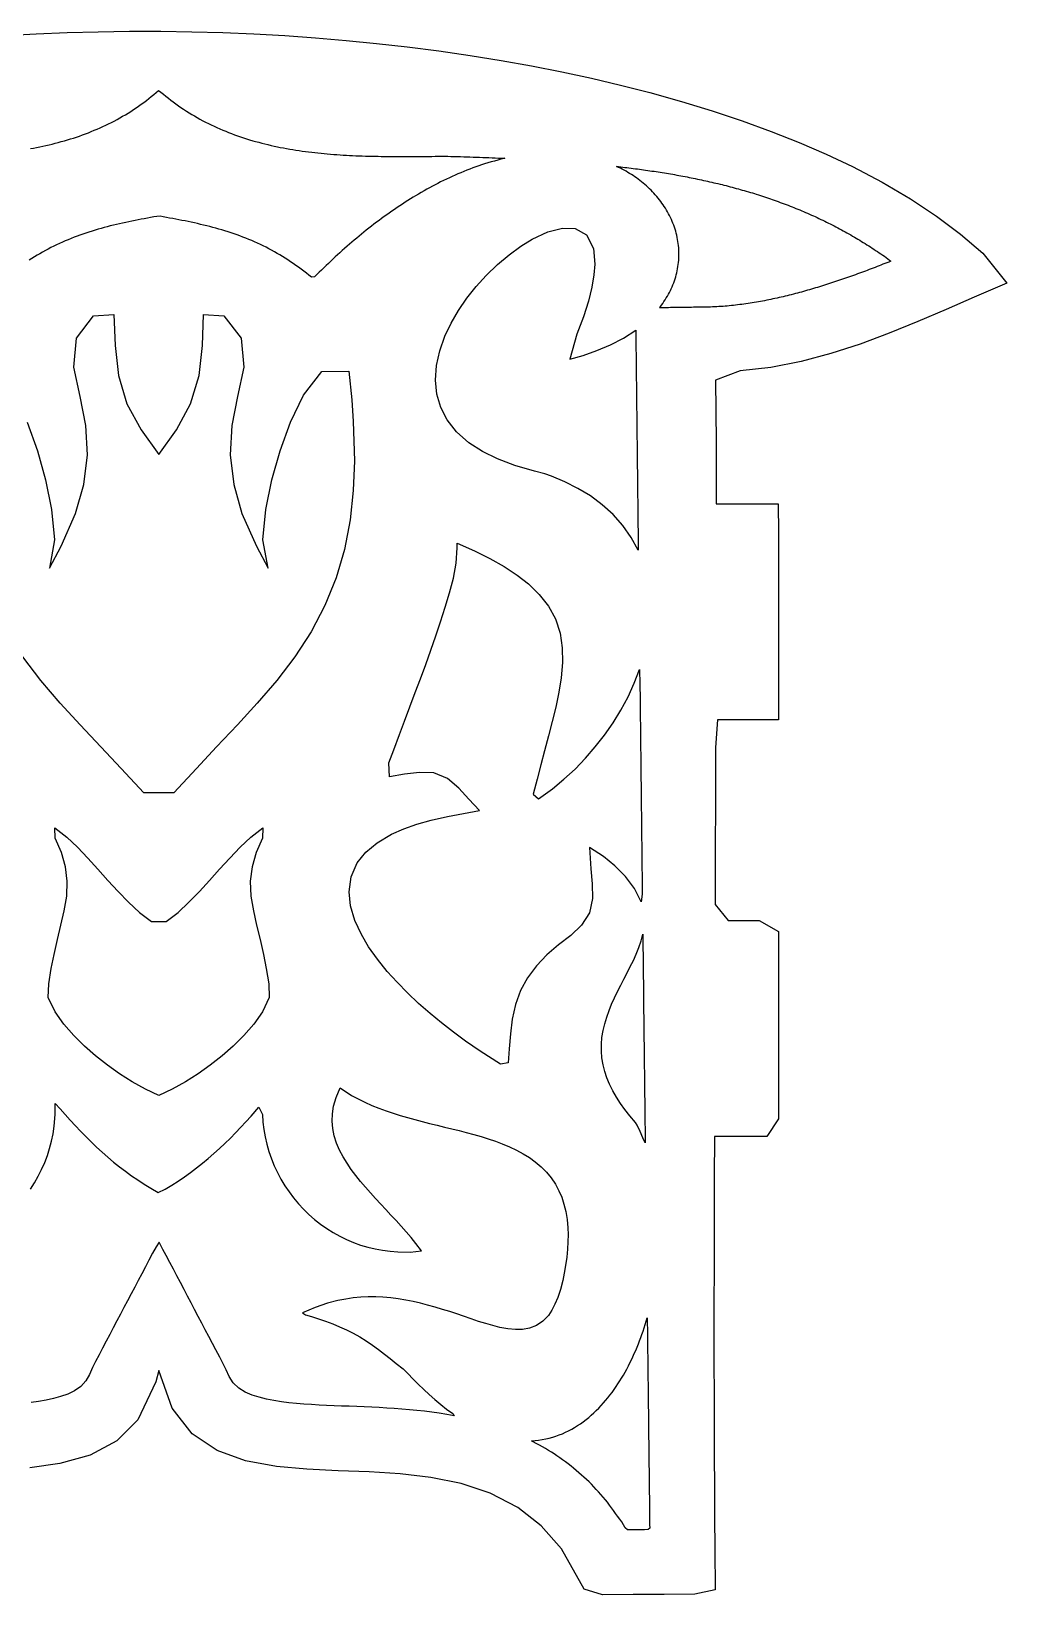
# Model space of a CAD drawing. Header units: metres. Extents: x -78 to 49, y -38 to 42.
# Drawn here: x -61.1 to -38.54, y 5.45 to 41.64 of the extents above; entities that cross this region are included whole.
import ezdxf

# ---------------------------------------------------------------- set-up
doc = ezdxf.new("R2010")
doc.units = ezdxf.units.M

msp = doc.modelspace()

# ---------------------------------------------------------------- linework, layer by layer
at = {"layer": 'LAYER_1'}
for points in [[(-61.709834, 41.53627, 0), (-60.993229, 41.576452, 0), (-60.273839, 41.606424, 0), (-59.552409, 41.626225, 0), (-58.829685, 41.635896, 0), (-58.109465, 41.635501, 0), (-57.389856, 41.625149, 0), (-56.671172, 41.604884, 0), (-55.954148, 41.574744, 0), (-55.23952, 41.534769, 0), (-54.528021, 41.485, 0), (-53.820387, 41.425474, 0), (-53.117351, 41.356233, 0), (-52.406993, 41.275789, 0), (-51.67454, 41.181477, 0), (-50.949788, 41.076396, 0), (-50.23361, 40.960592, 0), (-49.52688, 40.834112, 0), (-48.830471, 40.697004, 0), (-48.145258, 40.549315, 0), (-47.472114, 40.391092, 0), (-46.793053, 40.217355, 0), (-46.06121, 40.012947, 0), (-45.348464, 39.795169, 0), (-44.656091, 39.56409, 0), (-43.985367, 39.319778, 0), (-43.337568, 39.062303, 0), (-42.713971, 38.791732, 0), (-42.10531, 38.502904, 0), (-41.413956, 38.139864, 0), (-40.764597, 37.757744, 0), (-40.159534, 37.356668, 0), (-39.601072, 36.93676, 0), (-39.091513, 36.498144, 0), (-38.535225, 35.806876, 0), (-39.285031, 35.484586, 0), (-39.938845, 35.198239, 0), (-40.594557, 34.915983, 0), (-41.255383, 34.645863, 0), (-41.923949, 34.396268, 0), (-42.602574, 34.175794, 0), (-43.292543, 33.993337, 0), (-43.992355, 33.857952, 0), (-44.700044, 33.777418, 0), (-45.275051, 33.559603, 0), (-45.267645, 32.843328, 0), (-45.261418, 32.12964, 0), (-45.257507, 31.416225, 0), (-45.25924, 30.70221, 0)], [(-61.124553, 38.919341, 0), (-61.051695, 38.933031, 0), (-60.97889, 38.946711, 0), (-60.907926, 38.960101, 0), (-60.836881, 38.976079, 0), (-60.764489, 38.992361, 0), (-60.692167, 39.008626, 0), (-60.622067, 39.024471, 0), (-60.55139, 39.043241, 0), (-60.479707, 39.062279, 0), (-60.408342, 39.081233, 0), (-60.337529, 39.100045, 0), (-60.268606, 39.121542, 0), (-60.197999, 39.143564, 0), (-60.127691, 39.165493, 0), (-60.057249, 39.187464, 0), (-59.989048, 39.211938, 0), (-59.920112, 39.23702, 0), (-59.850446, 39.262367, 0), (-59.779748, 39.28809, 0), (-59.715583, 39.314281, 0), (-59.646814, 39.343305, 0), (-59.578434, 39.372166, 0), (-59.511419, 39.400451, 0), (-59.446526, 39.430024, 0), (-59.379427, 39.462693, 0), (-59.312808, 39.495127, 0), (-59.245563, 39.527866, 0), (-59.183729, 39.559068, 0), (-59.118673, 39.595562, 0), (-59.053845, 39.631928, 0), (-58.989838, 39.667833, 0), (-58.925605, 39.703865, 0), (-58.864531, 39.742784, 0), (-58.802525, 39.782692, 0), (-58.740044, 39.822906, 0), (-58.678671, 39.862407, 0), (-58.619953, 39.902964, 0), (-58.56055, 39.946855, 0), (-58.500861, 39.990957, 0), (-58.441065, 40.035139, 0), (-58.383069, 40.07821, 0), (-58.32744, 40.125225, 0), (-58.27107, 40.172865, 0), (-58.214634, 40.220562, 0), (-58.157915, 40.268498, 0), (-58.102075, 40.229585, 0), (-58.045909, 40.182067, 0), (-57.989245, 40.134128, 0), (-57.931877, 40.085594, 0), (-57.877096, 40.043986, 0), (-57.816751, 39.999423, 0), (-57.757275, 39.955503, 0), (-57.697093, 39.911061, 0), (-57.640925, 39.871103, 0), (-57.577974, 39.830587, 0), (-57.515528, 39.790396, 0), (-57.453492, 39.750469, 0), (-57.390697, 39.710054, 0), (-57.329619, 39.67534, 0), (-57.264637, 39.638892, 0), (-57.199887, 39.602574, 0), (-57.135992, 39.566734, 0), (-57.072844, 39.533888, 0), (-57.006366, 39.501511, 0), (-56.939808, 39.469094, 0), (-56.872309, 39.43622, 0), (-56.809865, 39.406855, 0), (-56.740736, 39.377682, 0), (-56.672342, 39.348818, 0), (-56.604864, 39.320341, 0), (-56.53735, 39.292099, 0), (-56.468564, 39.267066, 0), (-56.399384, 39.24189, 0), (-56.329794, 39.216564, 0), (-56.260066, 39.191189, 0), (-56.192552, 39.169887, 0), (-56.121718, 39.147782, 0), (-56.050802, 39.125651, 0), (-55.979121, 39.103281, 0), (-55.912396, 39.085075, 0), (-55.840161, 39.065894, 0), (-55.768358, 39.046828, 0), (-55.696187, 39.027663, 0), (-55.628523, 39.011879, 0), (-55.555499, 38.995455, 0), (-55.483032, 38.979157, 0), (-55.410167, 38.962769, 0), (-55.341929, 38.949452, 0), (-55.268407, 38.935637, 0), (-55.19539, 38.921918, 0), (-55.121673, 38.908067, 0), (-55.053172, 38.897118, 0), (-54.979413, 38.885677, 0), (-54.906015, 38.874293, 0), (-54.832562, 38.862899, 0), (-54.762543, 38.853963, 0), (-54.688967, 38.844699, 0), (-54.615523, 38.835451, 0), (-54.545289, 38.826659, 0), (-54.470772, 38.819156, 0), (-54.397464, 38.811775, 0), (-54.324637, 38.804443, 0), (-54.25389, 38.797652, 0), (-54.17918, 38.791864, 0), (-54.105294, 38.786139, 0), (-54.030677, 38.780358, 0), (-53.959357, 38.775449, 0), (-53.886555, 38.771213, 0), (-53.812503, 38.766903, 0), (-53.738871, 38.762619, 0), (-53.667772, 38.759351, 0), (-53.593097, 38.756318, 0), (-53.518847, 38.753303, 0), (-53.446754, 38.750375, 0), (-53.373293, 38.748388, 0), (-53.29978, 38.746406, 0), (-53.226028, 38.744417, 0), (-53.154986, 38.742789, 0), (-53.08061, 38.74166, 0), (-53.006527, 38.740536, 0), (-52.933204, 38.739423, 0), (-52.861373, 38.738834, 0), (-52.786698, 38.738388, 0), (-52.712784, 38.737946, 0), (-52.64203, 38.737624, 0), (-52.567339, 38.737698, 0), (-52.493431, 38.73777, 0), (-52.41953, 38.737843, 0), (-52.348027, 38.738109, 0), (-52.273387, 38.738454, 0), (-52.199978, 38.738792, 0), (-52.12833, 38.739181, 0), (-52.053954, 38.739699, 0), (-51.979446, 38.740218, 0), (-51.908649, 38.740711, 0), (-51.833846, 38.741152, 0), (-51.760075, 38.741587, 0), (-51.686369, 38.742021, 0), (-51.614047, 38.742273, 0), (-51.540097, 38.742483, 0), (-51.464939, 38.742697, 0), (-51.394014, 38.740728, 0), (-51.320599, 38.738538, 0), (-51.247243, 38.736349, 0), (-51.173388, 38.734146, 0), (-51.099065, 38.731929, 0), (-51.026542, 38.729765, 0), (-50.957032, 38.727457, 0), (-50.882143, 38.724854, 0), (-50.808056, 38.722278, 0), (-50.733531, 38.719688, 0), (-50.659015, 38.717097, 0), (-50.584226, 38.714498, 0), (-50.515638, 38.711998, 0), (-50.442812, 38.709014, 0), (-50.368333, 38.705962, 0), (-50.293955, 38.702914, 0), (-50.219694, 38.699872, 0), (-50.144713, 38.696799, 0), (-50.1619, 38.689989, 0), (-50.236678, 38.672173, 0), (-50.31196, 38.653148, 0), (-50.38774, 38.632901, 0), (-50.464014, 38.61142, 0), (-50.540775, 38.588694, 0), (-50.61533, 38.565564, 0), (-50.68324, 38.543594, 0), (-50.751512, 38.520646, 0), (-50.820143, 38.496712, 0), (-50.889128, 38.471784, 0), (-50.958466, 38.445853, 0), (-51.028151, 38.418913, 0), (-51.098182, 38.390954, 0), (-51.164766, 38.363552, 0), (-51.230714, 38.335628, 0), (-51.296953, 38.306798, 0), (-51.363481, 38.277054, 0), (-51.430296, 38.246391, 0), (-51.497393, 38.214803, 0), (-51.564772, 38.182282, 0), (-51.632427, 38.148822, 0), (-51.696681, 38.1163, 0), (-51.760205, 38.083435, 0), (-51.823963, 38.04974, 0), (-51.887953, 38.015208, 0), (-51.952173, 37.979834, 0), (-52.016621, 37.943613, 0), (-52.081293, 37.906539, 0), (-52.146189, 37.868609, 0), (-52.210432, 37.83034, 0), (-52.271238, 37.793461, 0), (-52.332233, 37.755825, 0), (-52.393413, 37.717428, 0), (-52.454777, 37.678267, 0), (-52.516323, 37.638336, 0), (-52.578049, 37.597632, 0), (-52.639954, 37.556151, 0), (-52.702035, 37.513888, 0), (-52.764292, 37.470839, 0), (-52.822555, 37.429947, 0), (-52.880781, 37.388496, 0), (-52.939154, 37.346355, 0), (-52.997672, 37.303519, 0), (-53.056334, 37.259986, 0), (-53.115139, 37.215751, 0), (-53.174084, 37.170812, 0), (-53.23317, 37.125166, 0), (-53.292393, 37.078807, 0), (-53.351631, 37.031832, 0), (-53.406972, 36.987399, 0), (-53.46243, 36.942341, 0), (-53.518003, 36.896656, 0), (-53.573689, 36.850341, 0), (-53.629487, 36.803394, 0), (-53.685396, 36.755812, 0), (-53.741416, 36.707592, 0), (-53.797544, 36.658731, 0), (-53.85378, 36.609227, 0), (-53.910122, 36.559076, 0), (-53.965164, 36.509548, 0), (-54.017779, 36.46171, 0), (-54.070482, 36.413306, 0), (-54.123274, 36.364333, 0), (-54.176153, 36.31479, 0), (-54.229118, 36.264673, 0), (-54.282169, 36.213981, 0), (-54.335304, 36.162712, 0), (-54.388523, 36.110863, 0), (-54.441825, 36.058432, 0), (-54.495208, 36.005417, 0), (-54.548672, 35.951816, 0), (-54.618097, 35.941884, 0), (-54.678539, 35.99101, 0), (-54.738908, 36.038885, 0), (-54.799216, 36.08553, 0), (-54.859474, 36.130968, 0), (-54.919697, 36.17522, 0), (-54.979895, 36.218308, 0), (-55.041458, 36.2612, 0), (-55.1031, 36.302973, 0), (-55.164758, 36.343595, 0), (-55.226444, 36.38309, 0), (-55.288173, 36.421482, 0), (-55.349957, 36.458793, 0), (-55.412262, 36.495308, 0), (-55.476901, 36.532034, 0), (-55.541646, 36.567662, 0), (-55.606511, 36.602218, 0), (-55.671513, 36.635729, 0), (-55.736666, 36.668222, 0), (-55.801985, 36.699724, 0), (-55.868436, 36.730696, 0), (-55.935555, 36.760908, 0), (-56.002896, 36.79017, 0), (-56.070476, 36.818511, 0), (-56.138312, 36.845958, 0), (-56.206419, 36.872541, 0), (-56.274828, 36.898293, 0), (-56.343572, 36.923248, 0), (-56.412636, 36.947423, 0), (-56.482038, 36.970847, 0), (-56.551794, 36.993547, 0), (-56.621921, 37.015553, 0), (-56.692433, 37.036893, 0), (-56.762162, 37.057255, 0), (-56.832245, 37.077014, 0), (-56.902749, 37.096212, 0), (-56.973688, 37.114875, 0), (-57.045078, 37.133031, 0), (-57.116935, 37.150708, 0), (-57.188134, 37.167664, 0), (-57.25863, 37.183937, 0), (-57.329607, 37.199836, 0), (-57.401078, 37.215384, 0), (-57.473058, 37.230607, 0), (-57.54556, 37.245528, 0), (-57.618599, 37.260172, 0), (-57.689605, 37.274065, 0), (-57.760533, 37.28763, 0), (-57.83199, 37.301008, 0), (-57.903988, 37.31422, 0), (-57.976541, 37.327287, 0), (-58.04966, 37.340231, 0), (-58.123357, 37.353073, 0), (-58.197358, 37.350572, 0), (-58.270853, 37.337728, 0), (-58.343773, 37.324777, 0), (-58.416131, 37.3117, 0), (-58.487938, 37.298474, 0), (-58.559207, 37.285079, 0), (-58.629951, 37.271492, 0), (-58.702747, 37.257182, 0), (-58.775485, 37.242521, 0), (-58.847693, 37.22758, 0), (-58.919383, 37.212335, 0), (-58.99057, 37.19676, 0), (-59.061267, 37.180832, 0), (-59.13183, 37.164447, 0), (-59.203945, 37.147163, 0), (-59.275582, 37.129423, 0), (-59.346756, 37.111199, 0), (-59.417485, 37.092465, 0), (-59.487782, 37.073192, 0), (-59.557664, 37.053356, 0), (-59.628013, 37.032667, 0), (-59.698402, 37.01121, 0), (-59.768408, 36.989082, 0), (-59.838048, 36.966255, 0), (-59.907338, 36.9427, 0), (-59.976294, 36.918388, 0), (-60.044946, 36.893287, 0), (-60.113329, 36.86736, 0), (-60.181426, 36.840591, 0), (-60.249255, 36.81295, 0), (-60.316831, 36.784409, 0), (-60.384172, 36.75494, 0), (-60.451292, 36.724514, 0), (-60.516957, 36.6937, 0), (-60.58238, 36.661941, 0), (-60.647638, 36.629182, 0), (-60.712747, 36.595394, 0), (-60.777722, 36.560552, 0), (-60.84258, 36.524629, 0), (-60.906103, 36.488312, 0), (-60.968158, 36.451731, 0), (-61.030147, 36.414082, 0), (-61.092082, 36.37534, 0), (-61.153977, 36.335482, 0)], [(-47.56349, 38.50836, 0), (-47.515343, 38.503117, 0), (-47.466567, 38.497806, 0), (-47.420473, 38.492362, 0), (-47.371314, 38.48619, 0), (-47.322903, 38.480111, 0), (-47.274483, 38.474032, 0), (-47.225437, 38.467873, 0), (-47.176971, 38.461788, 0), (-47.12739, 38.455562, 0), (-47.078366, 38.449407, 0), (-47.033929, 38.443822, 0), (-46.987331, 38.43711, 0), (-46.938332, 38.430051, 0), (-46.888891, 38.422928, 0), (-46.840621, 38.415975, 0), (-46.791633, 38.408918, 0), (-46.74334, 38.401961, 0), (-46.695317, 38.395042, 0), (-46.647166, 38.388106, 0), (-46.601984, 38.381034, 0), (-46.553041, 38.372994, 0), (-46.504504, 38.365021, 0), (-46.456531, 38.35714, 0), (-46.407708, 38.34912, 0), (-46.359851, 38.341258, 0), (-46.310455, 38.333144, 0), (-46.261303, 38.325069, 0), (-46.218513, 38.317719, 0), (-46.169029, 38.308488, 0), (-46.122041, 38.299722, 0), (-46.073492, 38.290666, 0), (-46.025101, 38.281639, 0), (-45.976862, 38.27264, 0), (-45.927847, 38.263496, 0), (-45.879086, 38.2544, 0), (-45.837963, 38.246597, 0), (-45.788329, 38.236155, 0), (-45.740506, 38.226094, 0), (-45.691915, 38.215871, 0), (-45.643948, 38.20578, 0), (-45.595684, 38.195626, 0), (-45.547065, 38.185398, 0), (-45.498782, 38.17524, 0), (-45.457121, 38.166371, 0), (-45.408389, 38.15484, 0), (-45.360584, 38.143529, 0), (-45.312227, 38.132087, 0), (-45.264575, 38.120812, 0), (-45.216552, 38.10945, 0), (-45.168203, 38.09801, 0), (-45.120047, 38.086616, 0), (-45.079049, 38.076729, 0), (-45.030033, 38.063779, 0), (-44.982781, 38.051296, 0), (-44.934834, 38.038628, 0), (-44.887415, 38.0261, 0), (-44.839843, 38.013532, 0), (-44.79167, 38.000805, 0), (-44.743593, 37.988103, 0), (-44.701628, 37.976527, 0), (-44.653444, 37.962328, 0), (-44.607428, 37.948768, 0), (-44.560134, 37.934832, 0), (-44.512851, 37.920898, 0), (-44.466169, 37.907142, 0), (-44.418339, 37.893047, 0), (-44.371521, 37.879251, 0), (-44.3284, 37.865627, 0), (-44.281546, 37.850306, 0), (-44.234898, 37.835053, 0), (-44.188618, 37.81992, 0), (-44.141561, 37.804533, 0), (-44.09552, 37.789478, 0), (-44.049353, 37.774382, 0), (-44.00219, 37.75896, 0), (-43.960212, 37.74379, 0), (-43.913449, 37.726891, 0), (-43.866675, 37.709988, 0), (-43.820832, 37.693421, 0), (-43.774281, 37.676599, 0), (-43.727709, 37.659769, 0), (-43.681034, 37.642901, 0), (-43.640948, 37.627935, 0), (-43.593972, 37.609224, 0), (-43.548856, 37.591255, 0), (-43.502923, 37.572959, 0), (-43.457229, 37.554759, 0), (-43.411938, 37.53672, 0), (-43.365696, 37.518301, 0), (-43.321286, 37.500613, 0), (-43.279137, 37.482522, 0), (-43.233748, 37.462643, 0), (-43.188402, 37.442783, 0), (-43.14396, 37.423319, 0), (-43.098576, 37.403442, 0), (-43.05373, 37.383801, 0), (-43.008999, 37.36421, 0), (-42.968895, 37.346357, 0), (-42.923866, 37.324775, 0), (-42.879406, 37.303465, 0), (-42.834646, 37.282012, 0), (-42.790618, 37.260909, 0), (-42.746108, 37.239576, 0), (-42.7012, 37.218051, 0), (-42.657021, 37.196877, 0), (-42.616719, 37.176302, 0), (-42.573178, 37.153495, 0), (-42.530207, 37.130987, 0), (-42.486793, 37.108247, 0), (-42.442991, 37.085304, 0), (-42.400268, 37.062926, 0), (-42.357138, 37.040335, 0), (-42.315909, 37.01858, 0), (-42.274354, 36.994866, 0), (-42.231186, 36.970231, 0), (-42.188036, 36.945607, 0), (-42.145714, 36.921455, 0), (-42.102667, 36.89689, 0), (-42.05963, 36.87233, 0), (-42.016366, 36.84764, 0), (-41.978956, 36.825309, 0), (-41.936858, 36.799162, 0), (-41.895645, 36.773565, 0), (-41.853601, 36.747453, 0), (-41.811965, 36.721593, 0), (-41.770348, 36.695745, 0), (-41.728027, 36.66946, 0), (-41.68787, 36.644519, 0), (-41.649171, 36.618757, 0), (-41.608027, 36.591049, 0), (-41.567657, 36.563863, 0), (-41.526985, 36.536473, 0), (-41.486007, 36.508876, 0), (-41.446292, 36.482131, 0), (-41.405277, 36.454509, 0), (-41.366761, 36.42841, 0), (-41.326957, 36.399375, 0), (-41.28725, 36.370412, 0), (-41.247696, 36.34156, 0), (-41.216649, 36.31389, 0), (-41.262756, 36.295589, 0), (-41.308637, 36.277378, 0), (-41.353489, 36.259576, 0), (-41.398077, 36.242256, 0), (-41.443985, 36.224437, 0), (-41.489762, 36.206669, 0), (-41.535836, 36.188786, 0), (-41.578422, 36.17237, 0), (-41.624892, 36.154751, 0), (-41.670878, 36.137315, 0), (-41.7169, 36.119866, 0), (-41.763163, 36.102325, 0), (-41.806153, 36.086324, 0), (-41.852462, 36.069231, 0), (-41.898538, 36.052224, 0), (-41.944775, 36.035158, 0), (-41.989539, 36.018669, 0), (-42.035247, 36.002313, 0), (-42.081205, 35.985869, 0), (-42.127576, 35.969276, 0), (-42.173582, 35.952814, 0), (-42.218373, 35.937059, 0), (-42.263952, 35.921307, 0), (-42.310536, 35.905208, 0), (-42.356654, 35.88927, 0), (-42.403041, 35.873239, 0), (-42.447498, 35.858417, 0), (-42.494552, 35.842763, 0), (-42.541066, 35.827288, 0), (-42.588038, 35.811661, 0), (-42.631966, 35.797297, 0), (-42.678779, 35.782384, 0), (-42.725689, 35.76744, 0), (-42.772344, 35.752578, 0), (-42.819302, 35.737618, 0), (-42.863729, 35.724096, 0), (-42.911184, 35.709693, 0), (-42.95814, 35.695442, 0), (-43.005417, 35.681093, 0), (-43.050513, 35.667773, 0), (-43.097049, 35.654429, 0), (-43.144397, 35.640852, 0), (-43.191152, 35.627445, 0), (-43.236494, 35.614473, 0), (-43.284142, 35.601603, 0), (-43.331588, 35.588789, 0), (-43.37917, 35.575937, 0), (-43.425467, 35.563433, 0), (-43.471585, 35.551545, 0), (-43.519215, 35.539539, 0), (-43.56678, 35.527548, 0), (-43.615083, 35.515372, 0), (-43.659518, 35.504474, 0), (-43.708012, 35.49319, 0), (-43.755879, 35.482052, 0), (-43.803453, 35.470982, 0), (-43.849015, 35.460426, 0), (-43.897462, 35.450124, 0), (-43.945547, 35.4399, 0), (-43.993786, 35.429642, 0), (-44.042396, 35.419306, 0), (-44.087258, 35.410564, 0), (-44.135833, 35.401235, 0), (-44.184111, 35.391963, 0), (-44.232388, 35.382691, 0), (-44.278766, 35.374469, 0), (-44.326867, 35.366327, 0), (-44.375227, 35.358141, 0), (-44.424423, 35.349814, 0), (-44.470416, 35.342564, 0), (-44.518773, 35.335493, 0), (-44.567441, 35.328376, 0), (-44.616318, 35.321229, 0), (-44.662075, 35.314971, 0), (-44.711411, 35.308971, 0), (-44.760208, 35.303037, 0), (-44.808656, 35.297145, 0), (-44.855021, 35.291873, 0), (-44.90464, 35.287064, 0), (-44.953503, 35.282328, 0), (-45.001682, 35.277659, 0), (-45.048617, 35.273479, 0), (-45.098315, 35.269978, 0), (-45.14726, 35.26653, 0), (-45.195639, 35.263122, 0), (-45.242563, 35.260243, 0), (-45.292319, 35.258103, 0), (-45.341376, 35.255994, 0), (-45.390319, 35.253889, 0), (-45.426334, 35.252586, 0), (-45.481413, 35.251793, 0), (-45.527017, 35.251137, 0), (-45.582326, 35.250341, 0), (-45.628757, 35.249672, 0), (-45.675989, 35.248992, 0), (-45.726175, 35.24827, 0), (-45.778263, 35.24752, 0), (-45.82545, 35.24684, 0), (-45.87377, 35.246145, 0), (-45.922893, 35.245438, 0), (-45.972489, 35.244723, 0), (-46.022067, 35.24401, 0), (-46.071397, 35.2433, 0), (-46.120221, 35.242597, 0), (-46.168212, 35.241906, 0), (-46.217254, 35.2412, 0), (-46.268772, 35.240458, 0), (-46.317857, 35.239751, 0), (-46.364027, 35.239087, 0), (-46.415004, 35.238353, 0), (-46.46715, 35.237602, 0), (-46.510134, 35.236983, 0), (-46.565773, 35.236182, 0), (-46.556408, 35.254412, 0), (-46.525109, 35.295581, 0), (-46.495018, 35.337044, 0), (-46.466132, 35.378788, 0), (-46.438445, 35.420801, 0), (-46.41195, 35.46307, 0), (-46.386644, 35.505583, 0), (-46.362519, 35.548326, 0), (-46.339571, 35.591287, 0), (-46.317794, 35.634454, 0), (-46.296948, 35.678323, 0), (-46.276621, 35.723926, 0), (-46.257559, 35.769711, 0), (-46.239757, 35.815666, 0), (-46.223209, 35.861774, 0), (-46.207907, 35.908021, 0), (-46.193846, 35.954394, 0), (-46.18102, 36.000877, 0), (-46.169421, 36.047456, 0), (-46.159044, 36.094116, 0), (-46.149797, 36.141312, 0), (-46.141587, 36.189817, 0), (-46.134669, 36.238361, 0), (-46.129037, 36.28693, 0), (-46.124684, 36.335506, 0), (-46.121603, 36.384073, 0), (-46.119785, 36.432616, 0), (-46.119226, 36.481118, 0), (-46.119916, 36.529563, 0), (-46.12185, 36.577935, 0), (-46.125031, 36.626348, 0), (-46.129455, 36.674725, 0), (-46.135111, 36.722979, 0), (-46.141992, 36.771094, 0), (-46.150092, 36.819054, 0), (-46.159402, 36.866841, 0), (-46.169916, 36.91444, 0), (-46.181627, 36.961835, 0), (-46.194528, 37.009008, 0), (-46.20859, 37.055878, 0), (-46.223519, 37.101598, 0), (-46.239569, 37.147059, 0), (-46.256733, 37.192247, 0), (-46.275004, 37.237145, 0), (-46.294375, 37.281738, 0), (-46.31484, 37.32601, 0), (-46.336392, 37.369947, 0), (-46.359024, 37.413534, 0), (-46.38273, 37.456753, 0), (-46.407229, 37.499128, 0), (-46.432048, 37.539965, 0), (-46.457842, 37.58042, 0), (-46.484605, 37.620481, 0), (-46.512332, 37.660133, 0), (-46.541016, 37.699363, 0), (-46.570651, 37.738158, 0), (-46.601231, 37.776503, 0), (-46.632751, 37.814385, 0), (-46.665204, 37.85179, 0), (-46.698391, 37.888494, 0), (-46.730934, 37.923082, 0), (-46.764303, 37.957203, 0), (-46.798492, 37.990846, 0), (-46.833497, 38.023999, 0), (-46.869312, 38.056651, 0), (-46.905933, 38.088791, 0), (-46.943353, 38.120405, 0), (-46.981569, 38.151483, 0), (-47.020575, 38.182013, 0), (-47.060366, 38.211982, 0), (-47.099942, 38.240674, 0), (-47.138748, 38.267776, 0), (-47.178233, 38.294355, 0), (-47.218394, 38.320399, 0), (-47.259226, 38.3459, 0), (-47.300725, 38.370847, 0), (-47.342887, 38.39523, 0), (-47.385707, 38.419041, 0), (-47.429182, 38.442269, 0), (-47.473307, 38.464905, 0), (-47.518078, 38.486938, 0), (-47.56349, 38.50836, 0)], [(-47.11869, 34.72066, 0), (-47.114842, 34.385293, 0), (-47.110929, 34.0442, 0), (-47.106999, 33.701646, 0), (-47.103073, 33.359442, 0), (-47.099068, 33.01035, 0), (-47.095319, 32.685932, 0), (-47.091357, 32.345574, 0), (-47.087336, 32.000249, 0), (-47.083491, 31.670293, 0), (-47.079488, 31.327001, 0), (-47.075562, 30.990265, 0), (-47.071595, 30.650464, 0), (-47.067573, 30.305948, 0), (-47.063709, 29.972862, 0), (-47.059756, 29.630713, 0), (-47.220707, 29.921718, 0), (-47.415901, 30.198598, 0), (-47.641217, 30.451578, 0), (-47.89236, 30.679041, 0), (-48.164946, 30.880732, 0), (-48.45509, 31.057491, 0), (-48.759749, 31.210867, 0), (-49.070554, 31.340353, 0), (-49.221489, 31.394949, 0), (-49.458952, 31.455305, 0), (-49.918393, 31.586379, 0), (-50.31959, 31.738598, 0), (-50.665169, 31.910116, 0), (-50.978623, 32.114648, 0), (-51.263921, 32.368526, 0), (-51.478816, 32.64219, 0), (-51.628135, 32.932244, 0), (-51.716703, 33.235293, 0), (-51.749601, 33.564077, 0), (-51.726258, 33.900002, 0), (-51.652212, 34.23865, 0), (-51.533087, 34.576062, 0), (-51.388195, 34.882597, 0), (-51.217873, 35.175805, 0), (-51.023722, 35.458871, 0), (-50.809893, 35.728875, 0), (-50.576858, 35.986717, 0), (-50.317473, 36.238375, 0), (-50.050172, 36.464483, 0), (-49.780118, 36.661408, 0), (-49.512475, 36.825517, 0), (-49.152617, 36.992867, 0), (-48.814488, 37.08023, 0), (-48.521537, 37.072356, 0), (-48.253809, 36.925471, 0), (-48.094202, 36.607952, 0), (-48.063536, 36.24611, 0), (-48.084162, 35.996935, 0), (-48.133992, 35.711387, 0), (-48.214898, 35.388147, 0), (-48.328753, 35.025898, 0), (-48.47743, 34.623322, 0), (-48.641614, 34.046145, 0), (-48.334481, 34.133378, 0), (-48.014633, 34.244993, 0), (-47.702503, 34.378781, 0), (-47.402532, 34.536577, 0), (-47.11869, 34.72066, 0)], [(-58.15314, 31.84211, 0), (-57.746898, 32.410681, 0), (-57.416731, 33.017273, 0), (-57.218306, 33.671618, 0), (-57.143501, 34.361326, 0), (-57.116541, 35.084635, 0), (-56.645957, 35.053701, 0), (-56.245818, 34.529683, 0), (-56.188023, 33.862701, 0), (-56.332208, 33.185783, 0), (-56.46384, 32.510535, 0), (-56.49997, 31.83009, 0), (-56.418314, 31.143521, 0), (-56.229016, 30.47701, 0), (-55.894239, 29.718491, 0), (-55.622921, 29.208798, 0), (-55.743121, 29.862781, 0), (-55.673506, 30.567228, 0), (-55.534701, 31.251363, 0), (-55.346519, 31.923122, 0), (-55.10645, 32.58634, 0), (-54.806181, 33.212114, 0), (-54.383733, 33.764191, 0), (-53.755469, 33.77314, 0), (-53.689267, 33.109234, 0), (-53.652482, 32.601733, 0), (-53.627071, 31.690973, 0), (-53.65372, 31.004677, 0), (-53.727025, 30.328648, 0), (-53.858842, 29.642989, 0), (-54.048719, 28.990248, 0), (-54.308041, 28.347206, 0), (-54.62742, 27.74002, 0), (-55.003874, 27.160675, 0), (-55.420743, 26.614569, 0), (-55.873673, 26.084977, 0), (-56.335294, 25.581498, 0), (-56.814674, 25.074637, 0), (-57.284059, 24.577868, 0), (-57.806297, 24.008896, 0), (-58.499983, 24.008896, 0), (-59.022221, 24.577868, 0), (-59.491606, 25.074637, 0), (-59.970986, 25.581498, 0), (-60.432607, 26.084977, 0), (-60.885537, 26.614569, 0), (-61.302406, 27.160675, 0)], [(-61.19983, 32.58634, 0), (-60.959761, 31.923122, 0), (-60.771579, 31.251363, 0), (-60.632774, 30.567228, 0), (-60.563159, 29.862781, 0), (-60.683359, 29.208798, 0), (-60.412041, 29.718491, 0), (-60.077264, 30.47701, 0), (-59.887966, 31.143521, 0), (-59.80631, 31.83009, 0), (-59.84244, 32.510535, 0), (-59.974072, 33.185783, 0), (-60.118257, 33.862701, 0), (-60.060462, 34.529683, 0), (-59.660323, 35.053701, 0), (-59.189739, 35.084635, 0), (-59.162779, 34.361326, 0), (-59.087974, 33.671618, 0), (-58.889549, 33.017273, 0), (-58.559382, 32.410681, 0), (-58.15314, 31.84211, 0)], [(-45.25924, 30.70221, 0), (-44.545785, 30.70221, 0), (-43.819281, 30.70221, 0), (-43.81514, 30.027162, 0), (-43.81514, 29.306925, 0), (-43.81514, 28.583736, 0), (-43.81514, 27.857353, 0), (-43.81514, 27.14212, 0), (-43.81514, 26.435668, 0), (-43.81514, 25.702485, 0), (-44.508059, 25.70221, 0), (-45.224799, 25.70221, 0), (-45.272793, 25.057925, 0), (-45.274538, 24.33402, 0), (-45.276279, 23.611381, 0), (-45.27803, 22.884945, 0), (-45.279776, 22.160393, 0), (-45.281537, 21.429839, 0), (-44.981363, 21.05521, 0), (-44.262732, 21.05521, 0), (-43.81514, 20.799078, 0), (-43.81514, 20.075359, 0), (-43.81514, 19.360296, 0), (-43.81514, 18.644829, 0), (-43.81514, 17.917914, 0), (-43.81514, 17.193435, 0), (-43.81514, 16.463527, 0), (-44.084711, 16.05521, 0), (-44.80349, 16.05521, 0), (-45.296737, 16.05521, 0), (-45.301004, 15.090244, 0), (-45.303686, 14.376414, 0), (-45.305895, 13.662834, 0), (-45.307568, 12.949018, 0), (-45.308641, 12.235409, 0), (-45.309054, 11.521626, 0), (-45.308742, 10.80797, 0), (-45.307644, 10.094238, 0), (-45.305698, 9.380517, 0), (-45.302845, 8.666857, 0), (-45.299022, 7.953056, 0), (-45.294171, 7.23949, 0), (-45.28823, 6.525597, 0), (-45.278418, 5.56536, 0), (-45.748058, 5.465939, 0), (-46.461657, 5.461834, 0), (-47.175752, 5.456784, 0), (-47.890142, 5.453002, 0), (-48.309511, 5.578692, 0), (-48.833383, 6.512021, 0), (-49.303405, 7.046738, 0), (-49.847629, 7.471141, 0), (-50.482628, 7.801238, 0), (-51.159382, 8.025939, 0), (-51.85606, 8.166762, 0), (-52.57104, 8.248989, 0), (-53.288051, 8.293448, 0), (-53.999583, 8.32144, 0), (-54.726563, 8.355599, 0), (-55.431704, 8.419349, 0), (-56.143734, 8.550517, 0), (-56.805624, 8.788343, 0), (-57.384349, 9.179621, 0), (-57.843366, 9.772797, 0), (-58.15314, 10.63931, 0), (-58.218701, 10.377208, 0), (-58.635017, 9.501156, 0), (-59.125815, 9.012608, 0), (-59.741845, 8.683456, 0), (-60.442494, 8.487805, 0), (-61.135544, 8.390323, 0)], [(-47.02749, 26.86841, 0), (-47.023522, 26.526909, 0), (-47.019459, 26.175228, 0), (-47.015378, 25.822104, 0), (-47.011429, 25.484498, 0), (-47.007335, 25.135577, 0), (-47.003334, 24.794572, 0), (-46.999212, 24.443424, 0), (-46.995119, 24.094833, 0), (-46.991107, 23.753226, 0), (-46.986976, 23.40147, 0), (-46.98299, 23.061435, 0), (-46.978932, 22.710998, 0), (-46.974866, 22.359786, 0), (-46.970889, 22.019599, 0), (-46.966764, 21.66877, 0), (-46.991646, 21.489276, 0), (-47.143714, 21.800436, 0), (-47.351435, 22.074196, 0), (-47.59863, 22.320493, 0), (-47.864697, 22.538325, 0), (-48.190635, 22.745873, 0), (-48.155171, 22.250562, 0), (-48.127672, 21.907359, 0), (-48.121393, 21.564883, 0), (-48.191686, 21.232232, 0), (-48.374381, 20.947835, 0), (-48.622379, 20.71186, 0), (-48.904755, 20.495349, 0), (-49.172219, 20.265411, 0), (-49.413115, 20.007506, 0), (-49.620616, 19.73325, 0), (-49.787301, 19.43351, 0), (-49.903831, 19.110702, 0), (-49.97461, 18.774196, 0), (-50.016213, 18.432299, 0), (-50.045406, 18.088063, 0), (-50.071666, 17.761972, 0), (-50.246689, 17.732934, 0), (-50.717188, 18.033355, 0), (-51.056505, 18.267544, 0), (-51.33804, 18.474045, 0), (-51.612121, 18.686867, 0), (-51.877103, 18.905136, 0), (-52.143929, 19.139395, 0), (-52.400955, 19.381571, 0), (-52.64176, 19.62685, 0), (-52.865765, 19.875826, 0), (-53.096516, 20.16148, 0), (-53.297435, 20.446794, 0), (-53.465473, 20.730148, 0), (-53.61756, 21.060421, 0), (-53.716573, 21.393464, 0), (-53.751066, 21.722671, 0), (-53.704044, 22.067059, 0), (-53.560486, 22.389367, 0), (-53.363173, 22.636307, 0), (-53.102249, 22.854362, 0), (-52.76735, 23.051549, 0), (-52.487189, 23.175881, 0), (-52.186045, 23.282467, 0), (-51.848507, 23.37777, 0), (-51.473433, 23.461185, 0), (-50.735493, 23.601594, 0), (-50.97826, 23.864412, 0), (-51.213285, 24.116782, 0), (-51.472599, 24.345162, 0), (-51.787337, 24.473408, 0), (-52.124526, 24.48343, 0), (-52.467711, 24.443323, 0), (-52.817915, 24.384874, 0), (-52.827665, 24.709217, 0), (-52.717703, 25.008146, 0), (-52.585152, 25.360005, 0), (-52.468109, 25.668468, 0), (-52.343239, 25.997973, 0), (-52.218467, 26.329456, 0), (-52.098051, 26.652995, 0), (-51.977785, 26.981258, 0), (-51.858699, 27.313249, 0), (-51.74349, 27.643509, 0), (-51.63501, 27.966022, 0), (-51.524628, 28.311514, 0), (-51.426991, 28.641341, 0), (-51.337768, 28.982857, 0), (-51.269283, 29.323906, 0), (-51.253612, 29.684813, 0), (-51.248952, 29.78691, 0), (-50.849778, 29.610446, 0), (-50.492868, 29.433348, 0), (-50.162881, 29.246816, 0), (-49.859733, 29.047349, 0), (-49.600825, 28.844555, 0), (-49.35172, 28.603079, 0), (-49.138708, 28.330076, 0), (-48.978372, 28.035242, 0), (-48.869415, 27.706585, 0), (-48.817674, 27.368358, 0), (-48.812556, 27.026246, 0), (-48.843571, 26.674743, 0), (-48.896764, 26.343531, 0), (-48.969971, 25.994568, 0), (-49.049638, 25.664668, 0), (-49.135747, 25.332563, 0), (-49.228761, 24.984459, 0), (-49.315339, 24.660451, 0), (-49.402023, 24.328802, 0), (-49.488713, 23.983102, 0), (-49.364591, 23.874177, 0), (-49.045486, 24.106588, 0), (-48.77822, 24.327259, 0), (-48.523463, 24.56249, 0), (-48.281975, 24.811181, 0), (-48.054402, 25.072442, 0), (-47.840989, 25.346104, 0), (-47.643213, 25.630649, 0), (-47.461846, 25.925597, 0), (-47.297372, 26.23153, 0), (-47.152066, 26.546149, 0), (-47.02749, 26.86841, 0)], [(-58.15374, 17.00426, 0), (-58.463965, 17.150533, 0), (-58.76732, 17.319412, 0), (-59.060987, 17.505947, 0), (-59.343149, 17.70679, 0), (-59.616003, 17.922861, 0), (-59.875278, 18.151546, 0), (-60.121002, 18.395491, 0), (-60.350774, 18.659221, 0), (-60.552186, 18.943132, 0), (-60.710608, 19.274252, 0), (-60.69776, 19.590872, 0), (-60.640281, 19.944425, 0), (-60.57593, 20.272039, 0), (-60.498384, 20.615215, 0), (-60.417097, 20.949695, 0), (-60.340662, 21.280572, 0), (-60.283551, 21.620141, 0), (-60.269512, 21.96441, 0), (-60.312405, 22.301138, 0), (-60.407077, 22.627877, 0), (-60.550191, 22.965584, 0), (-60.558107, 23.201982, 0), (-60.283588, 22.986396, 0), (-60.033915, 22.751224, 0), (-59.793967, 22.500974, 0), (-59.559713, 22.243415, 0), (-59.328613, 21.985565, 0), (-59.093714, 21.728759, 0), (-58.851501, 21.4792, 0), (-58.597986, 21.245357, 0), (-58.324349, 21.037302, 0), (-57.981931, 21.037302, 0), (-57.708294, 21.245357, 0), (-57.454779, 21.4792, 0), (-57.212566, 21.728759, 0), (-56.977667, 21.985565, 0), (-56.746567, 22.243415, 0), (-56.512313, 22.500974, 0), (-56.272365, 22.751224, 0), (-56.022692, 22.986396, 0), (-55.748173, 23.201982, 0), (-55.756089, 22.965584, 0), (-55.899203, 22.627877, 0), (-55.993875, 22.301138, 0), (-56.036768, 21.96441, 0), (-56.022729, 21.620141, 0), (-55.965618, 21.280572, 0), (-55.889183, 20.949695, 0), (-55.807896, 20.615215, 0), (-55.73035, 20.272039, 0), (-55.665999, 19.944425, 0), (-55.60852, 19.590872, 0), (-55.595672, 19.274252, 0), (-55.754094, 18.943132, 0), (-55.955506, 18.659221, 0), (-56.185278, 18.395491, 0), (-56.431002, 18.151546, 0), (-56.690277, 17.922861, 0), (-56.963131, 17.70679, 0), (-57.245293, 17.505947, 0), (-57.53896, 17.319412, 0), (-57.842315, 17.150533, 0), (-58.15254, 17.00426, 0)], [(-46.95579, 20.73666, 0), (-46.953906, 20.575262, 0), (-46.952048, 20.416492, 0), (-46.950177, 20.257345, 0), (-46.948254, 20.093799, 0), (-46.946331, 19.930238, 0), (-46.944405, 19.766484, 0), (-46.942524, 19.606494, 0), (-46.940753, 19.453834, 0), (-46.938852, 19.289745, 0), (-46.936971, 19.127411, 0), (-46.935089, 18.964921, 0), (-46.933233, 18.804741, 0), (-46.931393, 18.646826, 0), (-46.9295, 18.485718, 0), (-46.927586, 18.322897, 0), (-46.925673, 18.160073, 0), (-46.923749, 17.996407, 0), (-46.921908, 17.839755, 0), (-46.920083, 17.684602, 0), (-46.918241, 17.52794, 0), (-46.916268, 17.36025, 0), (-46.914384, 17.200058, 0), (-46.912446, 17.035238, 0), (-46.910544, 16.873595, 0), (-46.908623, 16.710241, 0), (-46.906705, 16.547193, 0), (-46.90477, 16.382608, 0), (-46.902956, 16.228407, 0), (-46.901105, 16.070906, 0), (-46.899221, 15.90785, 0), (-46.951583, 16.028014, 0), (-47.014936, 16.175947, 0), (-47.084176, 16.321232, 0), (-47.121818, 16.38554, 0), (-47.252255, 16.534818, 0), (-47.369222, 16.681177, 0), (-47.473232, 16.824702, 0), (-47.564802, 16.96548, 0), (-47.651385, 17.116527, 0), (-47.725487, 17.266994, 0), (-47.78622, 17.414395, 0), (-47.834297, 17.558847, 0), (-47.873001, 17.71252, 0), (-47.900131, 17.875741, 0), (-47.912898, 18.035399, 0), (-47.912467, 18.191688, 0), (-47.899085, 18.352393, 0), (-47.873387, 18.511833, 0), (-47.836864, 18.66814, 0), (-47.790831, 18.821816, 0), (-47.736534, 18.97339, 0), (-47.675557, 19.122503, 0), (-47.609328, 19.269392, 0), (-47.538893, 19.415058, 0), (-47.465979, 19.559078, 0), (-47.392098, 19.701567, 0), (-47.317588, 19.844924, 0), (-47.243675, 19.990051, 0), (-47.173481, 20.134324, 0), (-47.108168, 20.279065, 0), (-47.046914, 20.431526, 0), (-46.995474, 20.58395, 0), (-46.95579, 20.73666, 0)], [(-61.122561, 14.837566, 0), (-61.028375, 14.984702, 0), (-60.941902, 15.136534, 0), (-60.863384, 15.292681, 0), (-60.79304, 15.452796, 0), (-60.731101, 15.616493, 0), (-60.678048, 15.782497, 0), (-60.633719, 15.951394, 0), (-60.598326, 16.122843, 0), (-60.571588, 16.300549, 0), (-60.550215, 16.563791, 0), (-60.547898, 16.821427, 0), (-60.436098, 16.694391, 0), (-60.3191, 16.56316, 0), (-60.203649, 16.435787, 0), (-60.083803, 16.306224, 0), (-59.964451, 16.180306, 0), (-59.842474, 16.055225, 0), (-59.718723, 15.932403, 0), (-59.592996, 15.81211, 0), (-59.464443, 15.693994, 0), (-59.333702, 15.579031, 0), (-59.20023, 15.467037, 0), (-59.063561, 15.357875, 0), (-58.925512, 15.253073, 0), (-58.783006, 15.150361, 0), (-58.640441, 15.052827, 0), (-58.493512, 14.957381, 0), (-58.335977, 14.860301, 0), (-58.167456, 14.761924, 0), (-58.002386, 14.841153, 0), (-57.85214, 14.932627, 0), (-57.70741, 15.025318, 0), (-57.56117, 15.123941, 0), (-57.419756, 15.224433, 0), (-57.279922, 15.329101, 0), (-57.143009, 15.436973, 0), (-57.008945, 15.547981, 0), (-56.877202, 15.662381, 0), (-56.748232, 15.779504, 0), (-56.62178, 15.899201, 0), (-56.496932, 16.021932, 0), (-56.375463, 16.145436, 0), (-56.253976, 16.272673, 0), (-56.13637, 16.39902, 0), (-56.018344, 16.528554, 0), (-55.836221, 16.732827, 0), (-55.756231, 16.567987, 0), (-55.744633, 16.392673, 0), (-55.723668, 16.21902, 0), (-55.693547, 16.047363, 0), (-55.654335, 15.87748, 0), (-55.605966, 15.709128, 0), (-55.548899, 15.543845, 0), (-55.483351, 15.381974, 0), (-55.409472, 15.223729, 0), (-55.327395, 15.069349, 0), (-55.237449, 14.919441, 0), (-55.139856, 14.774354, 0), (-55.034957, 14.634592, 0), (-54.92308, 14.50058, 0), (-54.804253, 14.372395, 0), (-54.678691, 14.250383, 0), (-54.547156, 14.135338, 0), (-54.41022, 14.027731, 0), (-54.26732, 13.927183, 0), (-54.118665, 13.834027, 0), (-53.965778, 13.74928, 0), (-53.809843, 13.673454, 0), (-53.649001, 13.605651, 0), (-53.48345, 13.546183, 0), (-53.315281, 13.495875, 0), (-53.148089, 13.455438, 0), (-52.977095, 13.423525, 0), (-52.802473, 13.400412, 0), (-52.624397, 13.386375, 0), (-52.338814, 13.383296, 0), (-52.072802, 13.414139, 0), (-52.204275, 13.583581, 0), (-52.314959, 13.718228, 0), (-52.428664, 13.850906, 0), (-52.544614, 13.981819, 0), (-52.662542, 14.111726, 0), (-52.78142, 14.240536, 0), (-52.900207, 14.368178, 0), (-53.018496, 14.495271, 0), (-53.138742, 14.625584, 0), (-53.25632, 14.75532, 0), (-53.370352, 14.884711, 0), (-53.484374, 15.019315, 0), (-53.594965, 15.157076, 0), (-53.698455, 15.295253, 0), (-53.796761, 15.438691, 0), (-53.889256, 15.590278, 0), (-53.969552, 15.743368, 0), (-54.037798, 15.902238, 0), (-54.091996, 16.069477, 0), (-54.127713, 16.239647, 0), (-54.143254, 16.410483, 0), (-54.137952, 16.582987, 0), (-54.110604, 16.759457, 0), (-54.052103, 16.961903, 0), (-53.956936, 17.180553, 0), (-53.690832, 17.010185, 0), (-53.540586, 16.926555, 0), (-53.385359, 16.849315, 0), (-53.225652, 16.777918, 0), (-53.06196, 16.711812, 0), (-52.894784, 16.65045, 0), (-52.730779, 16.595267, 0), (-52.564924, 16.543634, 0), (-52.397196, 16.494898, 0), (-52.228038, 16.448572, 0), (-52.057891, 16.404166, 0), (-51.887158, 16.361184, 0), (-51.716268, 16.319133, 0), (-51.545719, 16.277539, 0), (-51.375954, 16.235913, 0), (-51.207417, 16.193767, 0), (-51.04055, 16.15061, 0), (-50.867492, 16.103636, 0), (-50.696672, 16.054257, 0), (-50.529242, 16.002066, 0), (-50.365722, 15.946489, 0), (-50.206633, 15.886953, 0), (-50.042514, 15.818486, 0), (-49.880885, 15.742284, 0), (-49.726497, 15.659202, 0), (-49.580026, 15.568493, 0), (-49.44215, 15.46941, 0), (-49.309033, 15.357074, 0), (-49.186385, 15.233835, 0), (-49.075257, 15.099085, 0), (-48.976408, 14.951986, 0), (-48.894468, 14.799836, 0), (-48.831115, 14.65149, 0), (-48.77841, 14.492281, 0), (-48.736835, 14.32168, 0), (-48.706873, 14.139155, 0), (-48.689005, 13.944185, 0), (-48.683801, 13.786396, 0), (-48.686162, 13.620779, 0), (-48.696304, 13.447098, 0), (-48.714441, 13.265114, 0), (-48.74058, 13.075615, 0), (-48.771491, 12.894766, 0), (-48.806066, 12.727507, 0), (-48.85961, 12.518886, 0), (-48.91983, 12.33489, 0), (-48.986627, 12.174325, 0), (-49.059898, 12.035998, 0), (-49.139546, 11.918713, 0), (-49.268803, 11.781301, 0), (-49.414088, 11.682045, 0), (-49.572906, 11.619673, 0), (-49.735127, 11.590956, 0), (-49.901534, 11.587766, 0), (-50.07826, 11.605351, 0), (-50.265051, 11.640679, 0), (-50.425104, 11.68064, 0), (-50.586442, 11.727221, 0), (-50.753692, 11.779982, 0), (-50.926725, 11.837414, 0), (-51.100345, 11.896281, 0), (-51.259027, 11.949977, 0), (-51.421756, 12.003959, 0), (-51.58845, 12.057252, 0), (-51.759028, 12.108883, 0), (-51.933407, 12.157877, 0), (-52.10042, 12.200585, 0), (-52.267699, 12.238682, 0), (-52.438013, 12.272166, 0), (-52.611296, 12.300271, 0), (-52.787485, 12.322234, 0), (-52.966516, 12.33729, 0), (-53.135304, 12.344419, 0), (-53.30537, 12.344341, 0), (-53.477701, 12.336519, 0), (-53.652247, 12.320352, 0), (-53.828958, 12.295238, 0), (-54.007782, 12.260578, 0), (-54.247765, 12.198957, 0), (-54.536909, 12.100882, 0), (-54.830783, 11.973479, 0), (-54.761974, 11.934362, 0), (-54.622863, 11.892467, 0), (-54.455866, 11.839127, 0), (-54.293707, 11.78335, 0), (-54.128763, 11.721559, 0), (-53.969596, 11.655971, 0), (-53.810472, 11.583356, 0), (-53.656038, 11.505081, 0), (-53.504051, 11.419765, 0), (-53.35689, 11.329007, 0), (-53.210771, 11.231143, 0), (-53.071628, 11.131381, 0), (-52.929655, 11.023908, 0), (-52.79677, 10.919076, 0), (-52.658528, 10.806656, 0), (-52.502888, 10.677113, 0), (-52.384278, 10.5676, 0), (-52.272185, 10.449352, 0), (-52.149555, 10.325041, 0), (-52.024367, 10.20361, 0), (-51.89642, 10.085248, 0), (-51.765511, 9.970195, 0), (-51.63141, 9.858722, 0), (-51.493802, 9.751103, 0), (-51.352876, 9.648056, 0), (-51.317936, 9.595194, 0), (-51.488834, 9.625582, 0), (-51.66248, 9.652172, 0), (-51.838269, 9.679091, 0), (-52.00732, 9.698473, 0), (-52.18243, 9.717871, 0), (-52.353198, 9.735095, 0), (-52.529569, 9.749005, 0), (-52.706745, 9.762978, 0), (-52.876722, 9.77315, 0), (-53.052435, 9.782998, 0), (-53.224156, 9.791717, 0), (-53.401095, 9.799249, 0), (-53.572938, 9.80652, 0), (-53.749697, 9.813117, 0), (-53.925844, 9.819691, 0), (-54.098176, 9.826725, 0), (-54.275201, 9.834081, 0), (-54.446466, 9.842798, 0), (-54.623782, 9.852555, 0), (-54.795118, 9.86483, 0), (-54.970583, 9.878732, 0), (-55.143391, 9.897325, 0), (-55.314596, 9.917606, 0), (-55.489828, 9.946103, 0), (-55.660161, 9.980041, 0), (-55.828723, 10.021381, 0), (-55.99543, 10.074493, 0), (-56.155182, 10.144066, 0), (-56.303831, 10.23629, 0), (-56.429711, 10.355964, 0), (-56.525701, 10.501516, 0), (-56.597103, 10.660742, 0), (-56.66795, 10.809028, 0), (-56.742634, 10.950706, 0), (-56.831752, 11.119766, 0), (-56.908781, 11.265893, 0), (-56.993788, 11.427154, 0), (-57.077557, 11.586064, 0), (-57.157493, 11.737707, 0), (-57.239968, 11.894163, 0), (-57.323782, 12.053161, 0), (-57.405873, 12.20889, 0), (-57.487774, 12.364259, 0), (-57.568647, 12.517676, 0), (-57.652517, 12.676782, 0), (-57.736415, 12.835938, 0), (-57.815811, 12.986555, 0), (-57.899207, 13.144759, 0), (-57.984922, 13.307363, 0), (-58.057679, 13.445385, 0), (-58.144431, 13.609957, 0), (-58.216767, 13.508129, 0), (-58.2979, 13.354075, 0), (-58.383018, 13.192452, 0), (-58.461755, 13.042947, 0), (-58.548004, 12.879176, 0), (-58.629731, 12.723994, 0), (-58.710192, 12.571216, 0), (-58.792952, 12.41407, 0), (-58.876372, 12.255672, 0), (-58.958481, 12.099765, 0), (-59.040191, 11.944613, 0), (-59.120664, 11.791812, 0), (-59.205571, 11.63059, 0), (-59.288649, 11.472841, 0), (-59.366917, 11.324226, 0), (-59.453258, 11.160282, 0), (-59.536077, 11.003025, 0), (-59.61792, 10.847623, 0), (-59.688411, 10.712008, 0), (-59.754557, 10.547756, 0), (-59.84297, 10.399449, 0), (-59.959902, 10.269181, 0), (-60.1025, 10.170903, 0), (-60.260133, 10.095533, 0), (-60.424593, 10.037722, 0), (-60.59253, 9.992146, 0), (-60.76148, 9.955019, 0), (-60.936594, 9.926552, 0), (-61.108263, 9.903547, 0)], [(-46.85199, 11.85956, 0), (-46.851067, 11.780211, 0), (-46.850127, 11.699384, 0), (-46.849254, 11.624507, 0), (-46.848336, 11.546049, 0), (-46.847386, 11.464874, 0), (-46.846427, 11.382956, 0), (-46.845493, 11.30322, 0), (-46.844551, 11.222746, 0), (-46.8436, 11.141465, 0), (-46.842672, 11.062248, 0), (-46.841704, 10.979551, 0), (-46.840813, 10.903438, 0), (-46.839832, 10.819635, 0), (-46.839051, 10.752862, 0), (-46.838093, 10.670936, 0), (-46.837124, 10.588108, 0), (-46.836185, 10.507889, 0), (-46.835239, 10.426961, 0), (-46.834302, 10.346855, 0), (-46.833351, 10.265567, 0), (-46.832417, 10.185683, 0), (-46.831461, 10.103999, 0), (-46.830545, 10.025691, 0), (-46.829564, 9.941798, 0), (-46.828805, 9.876916, 0), (-46.827848, 9.794976, 0), (-46.826866, 9.710989, 0), (-46.825949, 9.632497, 0), (-46.824992, 9.550614, 0), (-46.82406, 9.470891, 0), (-46.823113, 9.38983, 0), (-46.822171, 9.309245, 0), (-46.821233, 9.228968, 0), (-46.82029, 9.148269, 0), (-46.819316, 9.064976, 0), (-46.818526, 8.997362, 0), (-46.817602, 8.918135, 0), (-46.816614, 8.833479, 0), (-46.815718, 8.756764, 0), (-46.814754, 8.674171, 0), (-46.813828, 8.594859, 0), (-46.812888, 8.514292, 0), (-46.811939, 8.432969, 0), (-46.811024, 8.354595, 0), (-46.810052, 8.271271, 0), (-46.809098, 8.18961, 0), (-46.808233, 8.11543, 0), (-46.807324, 8.037257, 0), (-46.806478, 7.964589, 0), (-46.805478, 7.878593, 0), (-46.804588, 7.802015, 0), (-46.803631, 7.719746, 0), (-46.802695, 7.639289, 0), (-46.801767, 7.55943, 0), (-46.800834, 7.4792, 0), (-46.79988, 7.397177, 0), (-46.798956, 7.31772, 0), (-46.798018, 7.237082, 0), (-46.79706, 7.154742, 0), (-46.796154, 7.076794, 0), (-46.795217, 6.99627, 0), (-46.832902, 6.959196, 0), (-46.912548, 6.958573, 0), (-46.992012, 6.957984, 0), (-47.071669, 6.957401, 0), (-47.152353, 6.956888, 0), (-47.231353, 6.956347, 0), (-47.311089, 6.955859, 0), (-47.363496, 7.00273, 0), (-47.403503, 7.072002, 0), (-47.441738, 7.138206, 0), (-47.489092, 7.203413, 0), (-47.536848, 7.269174, 0), (-47.583389, 7.333261, 0), (-47.630873, 7.398647, 0), (-47.678331, 7.463997, 0), (-47.724477, 7.527539, 0), (-47.771863, 7.59279, 0), (-47.817966, 7.649921, 0), (-47.872715, 7.710305, 0), (-47.927299, 7.770506, 0), (-47.981777, 7.83059, 0), (-48.035369, 7.889698, 0), (-48.090004, 7.949955, 0), (-48.14463, 8.010204, 0), (-48.196715, 8.065291, 0), (-48.254647, 8.116563, 0), (-48.315522, 8.17044, 0), (-48.375635, 8.223643, 0), (-48.435775, 8.276869, 0), (-48.496674, 8.330767, 0), (-48.557551, 8.384646, 0), (-48.610792, 8.431468, 0), (-48.678376, 8.479438, 0), (-48.744326, 8.526248, 0), (-48.809406, 8.572441, 0), (-48.875069, 8.619047, 0), (-48.941345, 8.666089, 0), (-49.007631, 8.713137, 0), (-49.069528, 8.755183, 0), (-49.137783, 8.793859, 0), (-49.20831, 8.833823, 0), (-49.278263, 8.873461, 0), (-49.347933, 8.912939, 0), (-49.418497, 8.952925, 0), (-49.487992, 8.992304, 0), (-49.533596, 9.017228, 0), (-49.448446, 9.022727, 0), (-49.364332, 9.031629, 0), (-49.281263, 9.043878, 0), (-49.199249, 9.059417, 0), (-49.118299, 9.078188, 0), (-49.040124, 9.09963, 0), (-48.964125, 9.123675, 0), (-48.889142, 9.150567, 0), (-48.815182, 9.180255, 0), (-48.742253, 9.212688, 0), (-48.670366, 9.247815, 0), (-48.600496, 9.285047, 0), (-48.532113, 9.324525, 0), (-48.464754, 9.366443, 0), (-48.398425, 9.410751, 0), (-48.333136, 9.457403, 0), (-48.268894, 9.50635, 0), (-48.20733, 9.55619, 0), (-48.147707, 9.607295, 0), (-48.089068, 9.660382, 0), (-48.031422, 9.715406, 0), (-47.974774, 9.772327, 0), (-47.919133, 9.831101, 0), (-47.865369, 9.890704, 0), (-47.814323, 9.949964, 0), (-47.764207, 10.010789, 0), (-47.715026, 10.073143, 0), (-47.666788, 10.136989, 0), (-47.619497, 10.202289, 0), (-47.57316, 10.269009, 0), (-47.529285, 10.334812, 0), (-47.486927, 10.400895, 0), (-47.445452, 10.468168, 0), (-47.404863, 10.536601, 0), (-47.365167, 10.606161, 0), (-47.326368, 10.676816, 0), (-47.288473, 10.748536, 0), (-47.252622, 10.81901, 0), (-47.217995, 10.889665, 0), (-47.184212, 10.961212, 0), (-47.151278, 11.033624, 0), (-47.119197, 11.106873, 0), (-47.087975, 11.180931, 0), (-47.057615, 11.255771, 0), (-47.028597, 11.330124, 0), (-47.000886, 11.403921, 0), (-46.973996, 11.478373, 0), (-46.947929, 11.553453, 0), (-46.922691, 11.629137, 0), (-46.898286, 11.7054, 0), (-46.874717, 11.782216, 0), (-46.85199, 11.85956, 0)]]:
    msp.add_polyline3d(points, dxfattribs=at)

doc.saveas('drawing.dxf')
